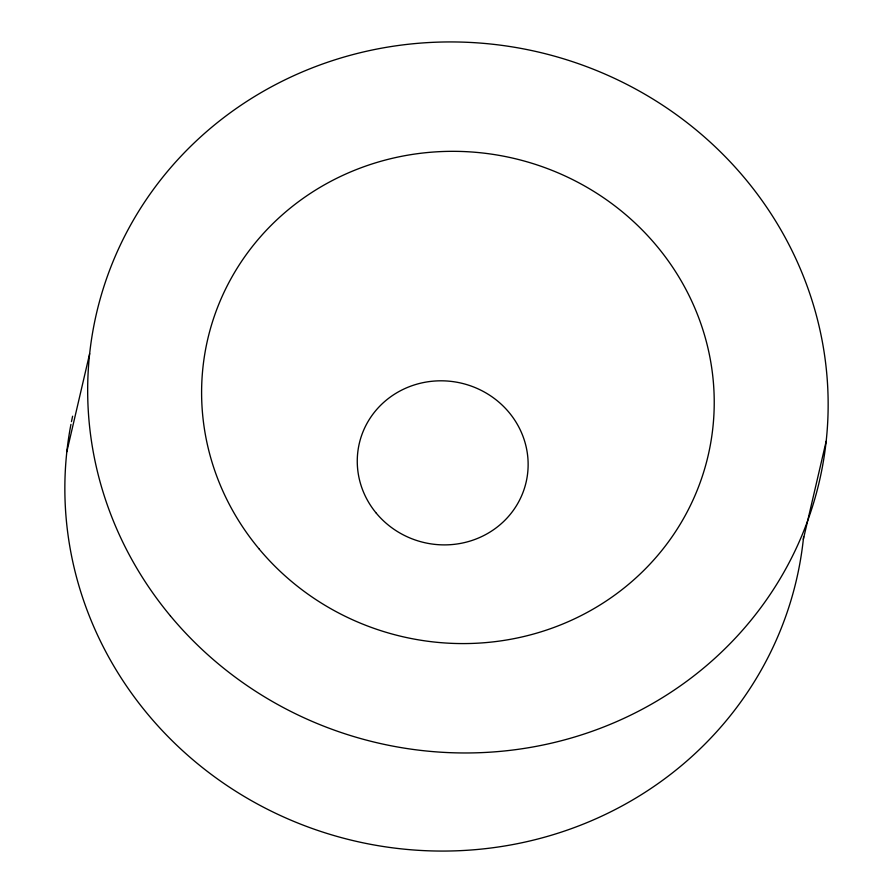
<?xml version="1.0" encoding="UTF-8"?>
<svg xmlns="http://www.w3.org/2000/svg" width="893" height="893" viewBox="0 0 893 893"><rect width="100%" height="100%" fill="white"/><g stroke="black" fill="none" stroke-linecap="round" stroke-linejoin="round"><path stroke-width="1.34" d="M66.841 451.702L89.668 353.617M803.332 539.383L826.159 441.298M803.622 536.66A371.064 354.655 13.1 0 1 383.878 846.597A371.064 354.655 13.1 0 1 70.938 424.387M71.473 421.652A371.064 354.655 13.1 0 1 72.612 416.205M170.429 615.924A371.064 354.655 13.1 0 0 803.7 531.112A371.064 354.655 13.1 0 0 399.606 45.32A371.064 354.655 13.1 0 0 170.429 615.924M258.892 548.704A256.883 245.53 13.1 0 0 697.299 489.989A256.883 245.53 13.1 0 0 417.544 153.674A256.883 245.53 13.1 0 0 258.892 548.704M376.355 513.263A85.628 81.843 13.1 0 0 522.494 493.695A85.628 81.843 13.1 0 0 429.243 381.59A85.628 81.843 13.1 0 0 376.355 513.263"/></g></svg>
